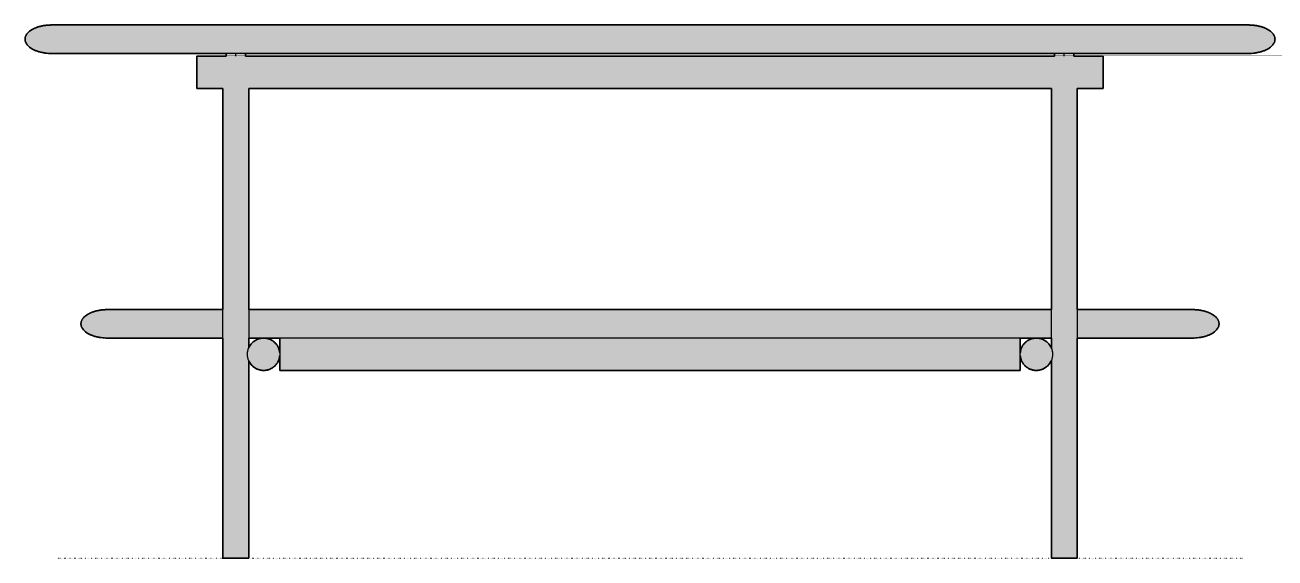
# Model space of a CAD drawing. Header units: millimetres. Extents: x -25 to 2130, y -1332 to 412.
# Drawn here: x 1164 to 2130, y 0 to 412 of the extents above; entities that cross this region are included whole.
import ezdxf

# ---------------------------------------------------------------- set-up
doc = ezdxf.new("R2010")
doc.units = ezdxf.units.MM
doc.linetypes.add('Dots', pattern=[1, 0, -1])
doc.layers.add('Blocks', color=7, linetype='Continuous')
doc.layers.add('Blocks$Fill', color=7, linetype='Continuous', true_color=0xffffff)
for name, color, linetype, lineweight, true_color in [('Blocks$Inner', 7, 'Continuous', 25, 0x007f00), ('Blocks$Outline', 7, 'Continuous', 35, 0xff3f3f), ('Groud', 7, 'Dots', 25, 0x243775)]:
    doc.layers.add(name, color=color, linetype=linetype, lineweight=lineweight, true_color=true_color)

# ---------------------------------------------------------------- blocks, each defined once
blk = doc.blocks.new('Mio Coffee Table Front')
at = {"layer": 'Blocks$Fill'}
h = blk.add_hatch(color=256, dxfattribs=at)
h.paths.add_polyline_path([(785.42, 390), (920.2, 390), (920.2, 390), (921.11, 390.01), (922.04, 390.04), (922.98, 390.1), (923.93, 390.18), (924.89, 390.29), (925.84, 390.42), (926.8, 390.58), (927.75, 390.77), (928.69, 390.99), (929.62, 391.23), (930.53, 391.5), (931.42, 391.79), (931.86, 391.95), (932.29, 392.11), (932.71, 392.28), (933.13, 392.46), (933.54, 392.64), (933.94, 392.83), (934.32, 393.02), (934.71, 393.22), (935.08, 393.43), (935.44, 393.63), (935.79, 393.85), (936.13, 394.07), (936.45, 394.29), (936.77, 394.52), (937.08, 394.75), (937.37, 394.98), (937.65, 395.22), (937.92, 395.46), (938.18, 395.7), (938.42, 395.95), (938.65, 396.2), (938.87, 396.45), (939.08, 396.7), (939.27, 396.95), (939.37, 397.08), (939.46, 397.21), (939.54, 397.33), (939.62, 397.46), (939.7, 397.59), (939.78, 397.72), (939.85, 397.84), (939.92, 397.97), (939.99, 398.1), (940.05, 398.23), (940.11, 398.36), (940.17, 398.49), (940.23, 398.61), (940.28, 398.74), (940.33, 398.87), (940.37, 399), (940.42, 399.13), (940.45, 399.25), (940.49, 399.38), (940.53, 399.51), (940.56, 399.63), (940.58, 399.76), (940.61, 399.89), (940.63, 400.01), (940.65, 400.14), (940.67, 400.26), (940.68, 400.39), (940.69, 400.51), (940.7, 400.63), (940.71, 400.76), (940.71, 400.88), (940.72, 401), (940.71, 401.12), (940.71, 401.24), (940.7, 401.37), (940.69, 401.49), (940.68, 401.61), (940.67, 401.74), (940.65, 401.86), (940.63, 401.99), (940.61, 402.11), (940.58, 402.24), (940.56, 402.37), (940.53, 402.49), (940.49, 402.62), (940.45, 402.75), (940.42, 402.87), (940.37, 403), (940.33, 403.13), (940.28, 403.26), (940.23, 403.39), (940.17, 403.51), (940.11, 403.64), (940.05, 403.77), (939.99, 403.9), (939.92, 404.03), (939.85, 404.16), (939.78, 404.28), (939.7, 404.41), (939.62, 404.54), (939.54, 404.67), (939.46, 404.8), (939.37, 404.92), (939.27, 405.05), (939.08, 405.3), (938.87, 405.55), (938.65, 405.8), (938.42, 406.05), (938.18, 406.3), (937.92, 406.54), (937.65, 406.78), (937.37, 407.02), (937.08, 407.25), (936.77, 407.48), (936.45, 407.71), (936.13, 407.93), (935.79, 408.15), (935.44, 408.37), (935.08, 408.58), (934.7, 408.78), (934.32, 408.98), (933.93, 409.17), (933.54, 409.36), (933.13, 409.54), (932.71, 409.72), (932.29, 409.89), (931.86, 410.05), (931.42, 410.21), (930.53, 410.5), (929.62, 410.77), (928.69, 411.01), (927.75, 411.23), (926.8, 411.42), (925.84, 411.58), (924.88, 411.71), (923.93, 411.82), (922.98, 411.9), (922.04, 411.96), (921.11, 411.99), (920.2, 412), (920.2, 412), (458.32, 412), (457.96, 412), (351.39, 412), (349.49, 412), (-4.28, 412), (-4.28, 412), (-5.2, 411.99), (-6.13, 411.96), (-7.07, 411.9), (-8.02, 411.82), (-8.97, 411.71), (-9.93, 411.58), (-10.88, 411.42), (-11.84, 411.23), (-12.78, 411.01), (-13.71, 410.77), (-14.62, 410.5), (-15.51, 410.21), (-15.95, 410.05), (-16.38, 409.89), (-16.8, 409.72), (-17.22, 409.54), (-17.62, 409.36), (-18.02, 409.17), (-18.41, 408.98), (-18.79, 408.78), (-19.16, 408.58), (-19.52, 408.37), (-19.87, 408.15), (-20.21, 407.93), (-20.54, 407.71), (-20.86, 407.48), (-21.16, 407.25), (-21.46, 407.02), (-21.74, 406.78), (-22.01, 406.54), (-22.27, 406.3), (-22.51, 406.05), (-22.74, 405.8), (-22.96, 405.55), (-23.17, 405.3), (-23.36, 405.05), (-23.45, 404.92), (-23.54, 404.8), (-23.63, 404.67), (-23.71, 404.54), (-23.79, 404.41), (-23.87, 404.28), (-23.94, 404.16), (-24.01, 404.03), (-24.08, 403.9), (-24.14, 403.77), (-24.2, 403.64), (-24.26, 403.51), (-24.31, 403.39), (-24.37, 403.26), (-24.41, 403.13), (-24.46, 403), (-24.5, 402.87), (-24.54, 402.75), (-24.58, 402.62), (-24.61, 402.49), (-24.64, 402.37), (-24.67, 402.24), (-24.7, 402.11), (-24.72, 401.99), (-24.74, 401.86), (-24.76, 401.74), (-24.77, 401.61), (-24.78, 401.49), (-24.79, 401.37), (-24.8, 401.24), (-24.8, 401.12), (-24.8, 401), (-24.8, 400.88), (-24.8, 400.76), (-24.79, 400.63), (-24.78, 400.51), (-24.77, 400.39), (-24.76, 400.26), (-24.74, 400.14), (-24.72, 400.01), (-24.7, 399.89), (-24.67, 399.76), (-24.64, 399.63), (-24.61, 399.51), (-24.58, 399.38), (-24.54, 399.25), (-24.5, 399.13), (-24.46, 399), (-24.41, 398.87), (-24.37, 398.74), (-24.31, 398.61), (-24.26, 398.49), (-24.2, 398.36), (-24.14, 398.23), (-24.08, 398.1), (-24.01, 397.97), (-23.94, 397.84), (-23.87, 397.72), (-23.79, 397.59), (-23.71, 397.46), (-23.63, 397.33), (-23.54, 397.21), (-23.45, 397.08), (-23.36, 396.95), (-23.17, 396.7), (-22.96, 396.45), (-22.74, 396.2), (-22.51, 395.95), (-22.27, 395.7), (-22.01, 395.46), (-21.74, 395.22), (-21.46, 394.98), (-21.16, 394.75), (-20.86, 394.52), (-20.54, 394.29), (-20.21, 394.07), (-19.87, 393.85), (-19.52, 393.63), (-19.16, 393.43), (-18.79, 393.22), (-18.41, 393.02), (-18.02, 392.83), (-17.62, 392.64), (-17.22, 392.46), (-16.8, 392.28), (-16.38, 392.11), (-15.95, 391.95), (-15.51, 391.79), (-14.62, 391.5), (-13.71, 391.23), (-12.78, 390.99), (-11.84, 390.77), (-10.89, 390.58), (-9.93, 390.42), (-8.97, 390.29), (-8.02, 390.18), (-7.07, 390.1), (-6.13, 390.04), (-5.2, 390.01), (-4.28, 390), (-4.28, 390), (130.49, 390), (130.49, 388), (107.96, 388), (107.96, 375.5), (107.96, 366.66), (107.96, 363.88), (107.96, 363.21), (107.96, 363.05), (107.96, 363.01), (107.96, 363), (107.96, 363), (107.96, 363), (107.96, 363), (127.96, 363), (127.96, 192), (38.93, 192), (38.93, 192), (38.01, 191.99), (37.08, 191.96), (36.14, 191.9), (35.19, 191.82), (34.24, 191.71), (33.28, 191.58), (32.33, 191.42), (31.37, 191.23), (30.43, 191.01), (29.5, 190.77), (28.59, 190.5), (27.7, 190.21), (27.26, 190.05), (26.83, 189.89), (26.41, 189.72), (25.99, 189.54), (25.59, 189.36), (25.19, 189.17), (24.8, 188.98), (24.42, 188.78), (24.05, 188.57), (23.69, 188.37), (23.34, 188.15), (23, 187.93), (22.67, 187.71), (22.35, 187.48), (22.05, 187.25), (21.75, 187.02), (21.47, 186.78), (21.2, 186.54), (20.95, 186.3), (20.7, 186.05), (20.47, 185.8), (20.25, 185.55), (20.04, 185.3), (19.85, 185.05), (19.76, 184.92), (19.67, 184.8), (19.58, 184.67), (19.5, 184.54), (19.42, 184.41), (19.34, 184.28), (19.27, 184.16), (19.2, 184.03), (19.13, 183.9), (19.07, 183.77), (19.01, 183.64), (18.95, 183.51), (18.9, 183.39), (18.84, 183.26), (18.8, 183.13), (18.75, 183), (18.71, 182.87), (18.67, 182.75), (18.63, 182.62), (18.6, 182.49), (18.57, 182.37), (18.54, 182.24), (18.51, 182.11), (18.49, 181.99), (18.47, 181.86), (18.45, 181.74), (18.44, 181.61), (18.43, 181.49), (18.42, 181.37), (18.41, 181.24), (18.41, 181.12), (18.41, 181), (18.41, 180.88), (18.41, 180.76), (18.42, 180.63), (18.43, 180.51), (18.44, 180.39), (18.45, 180.26), (18.47, 180.14), (18.49, 180.01), (18.51, 179.89), (18.54, 179.76), (18.57, 179.63), (18.6, 179.51), (18.63, 179.38), (18.67, 179.25), (18.71, 179.13), (18.75, 179), (18.8, 178.87), (18.84, 178.74), (18.9, 178.61), (18.95, 178.49), (19.01, 178.36), (19.07, 178.23), (19.13, 178.1), (19.2, 177.97), (19.27, 177.84), (19.34, 177.72), (19.42, 177.59), (19.5, 177.46), (19.58, 177.33), (19.67, 177.21), (19.76, 177.08), (19.85, 176.95), (20.04, 176.7), (20.25, 176.45), (20.47, 176.2), (20.7, 175.95), (20.94, 175.7), (21.2, 175.46), (21.47, 175.22), (21.75, 174.98), (22.05, 174.75), (22.35, 174.52), (22.67, 174.29), (23, 174.07), (23.34, 173.85), (23.69, 173.63), (24.05, 173.43), (24.42, 173.22), (24.8, 173.02), (25.19, 172.83), (25.59, 172.64), (25.99, 172.46), (26.41, 172.28), (26.83, 172.11), (27.26, 171.95), (27.7, 171.79), (28.59, 171.5), (29.5, 171.23), (30.43, 170.99), (31.37, 170.77), (32.33, 170.58), (33.28, 170.42), (34.24, 170.29), (35.19, 170.18), (36.14, 170.1), (37.08, 170.04), (38.01, 170.01), (38.93, 170), (38.93, 170), (127.96, 170), (127.96, 0), (127.96, 0), (127.96, 0), (127.96, 0), (127.97, 0), (128, 0), (128.12, 0), (128.66, 0), (130.89, 0), (137.96, 0), (145.03, 0), (147.25, 0), (147.79, 0), (147.92, 0), (147.95, 0), (147.95, 0), (147.96, 0), (147.96, 0), (147.96, 0), (147.96, 152.73), (148.05, 152.51), (148.14, 152.3), (148.24, 152.09), (148.34, 151.88), (148.45, 151.67), (148.56, 151.47), (148.68, 151.26), (148.8, 151.06), (148.92, 150.86), (149.05, 150.66), (149.18, 150.46), (149.32, 150.27), (149.45, 150.07), (149.6, 149.88), (149.75, 149.69), (149.9, 149.51), (150.05, 149.33), (150.21, 149.15), (150.37, 148.97), (150.54, 148.8), (150.71, 148.63), (150.88, 148.46), (151.05, 148.29), (151.23, 148.13), (151.41, 147.98), (151.59, 147.82), (151.78, 147.68), (151.97, 147.53), (152.16, 147.39), (152.36, 147.25), (152.55, 147.12), (152.75, 146.99), (152.95, 146.86), (153.15, 146.74), (153.36, 146.62), (153.56, 146.51), (153.77, 146.4), (153.98, 146.29), (154.19, 146.19), (154.4, 146.09), (154.61, 146), (154.82, 145.91), (155.04, 145.83), (155.25, 145.75), (155.47, 145.67), (155.68, 145.6), (155.9, 145.53), (156.11, 145.47), (156.33, 145.41), (156.55, 145.36), (156.76, 145.31), (156.98, 145.26), (157.19, 145.22), (157.41, 145.18), (157.83, 145.11), (158.26, 145.06), (158.68, 145.03), (159.1, 145.01), (159.51, 145), (159.77, 145), (160.03, 145.01), (160.29, 145.02), (160.56, 145.04), (160.83, 145.07), (161.1, 145.1), (161.36, 145.14), (161.64, 145.18), (161.91, 145.23), (162.18, 145.29), (162.45, 145.35), (162.73, 145.42), (163, 145.5), (163.27, 145.58), (163.54, 145.67), (163.82, 145.77), (164.09, 145.87), (164.36, 145.98), (164.62, 146.09), (164.89, 146.22), (165.16, 146.35), (165.42, 146.48), (165.68, 146.63), (165.94, 146.78), (166.19, 146.94), (166.44, 147.1), (166.69, 147.27), (166.93, 147.44), (167.17, 147.63), (167.41, 147.81), (167.64, 148.01), (167.87, 148.21), (168.09, 148.41), (168.31, 148.62), (168.52, 148.84), (168.73, 149.06), (168.93, 149.29), (169.13, 149.52), (169.32, 149.75), (169.5, 149.99), (169.68, 150.23), (169.85, 150.48), (170.02, 150.73), (170.18, 150.98), (170.33, 151.24), (170.47, 151.5), (170.61, 151.76), (170.75, 152.03), (170.87, 152.29), (170.99, 152.56), (171.1, 152.83), (171.21, 153.1), (171.31, 153.37), (171.4, 153.64), (171.48, 153.92), (171.56, 154.19), (171.63, 154.46), (171.7, 154.73), (171.76, 155.01), (171.81, 155.28), (171.86, 155.55), (171.9, 155.82), (171.93, 156.09), (171.96, 156.36), (171.96, 145), (176.96, 145), (176.96, 145), (176.96, 145), (176.96, 145), (176.96, 145), (176.97, 145), (177.01, 145), (177.19, 145), (177.92, 145), (180.62, 145), (457.96, 145), (735.29, 145), (737.99, 145), (738.72, 145), (738.9, 145), (738.94, 145), (738.95, 145), (738.96, 145), (738.96, 145), (738.96, 145), (738.96, 145), (743.96, 145), (743.96, 156.36), (743.96, 156.36), (743.98, 156.09), (744.02, 155.82), (744.06, 155.55), (744.1, 155.28), (744.16, 155.01), (744.21, 154.73), (744.28, 154.46), (744.35, 154.19), (744.43, 153.92), (744.51, 153.64), (744.61, 153.37), (744.7, 153.1), (744.81, 152.83), (744.92, 152.56), (745.04, 152.29), (745.17, 152.03), (745.3, 151.76), (745.44, 151.5), (745.58, 151.24), (745.74, 150.98), (745.9, 150.73), (746.06, 150.48), (746.23, 150.23), (746.41, 149.99), (746.59, 149.75), (746.79, 149.52), (746.98, 149.29), (747.18, 149.06), (747.39, 148.84), (747.6, 148.62), (747.82, 148.41), (748.04, 148.21), (748.27, 148.01), (748.5, 147.81), (748.74, 147.63), (748.98, 147.44), (749.22, 147.27), (749.47, 147.1), (749.72, 146.94), (749.98, 146.78), (750.23, 146.63), (750.49, 146.48), (750.76, 146.35), (751.02, 146.22), (751.29, 146.09), (751.56, 145.98), (751.83, 145.87), (752.1, 145.77), (752.37, 145.67), (752.64, 145.58), (752.91, 145.5), (753.19, 145.42), (753.46, 145.35), (753.73, 145.29), (754.01, 145.23), (754.28, 145.18), (754.55, 145.14), (754.82, 145.1), (755.09, 145.07), (755.35, 145.04), (755.62, 145.02), (755.88, 145.01), (756.14, 145), (756.4, 145), (756.82, 145.01), (757.23, 145.03), (757.65, 145.06), (758.08, 145.11), (758.51, 145.18), (758.72, 145.22), (758.94, 145.26), (759.15, 145.31), (759.37, 145.36), (759.58, 145.41), (759.8, 145.47), (760.02, 145.53), (760.23, 145.6), (760.45, 145.67), (760.66, 145.75), (760.88, 145.83), (761.09, 145.91), (761.3, 146), (761.51, 146.09), (761.73, 146.19), (761.94, 146.29), (762.14, 146.4), (762.35, 146.51), (762.56, 146.62), (762.76, 146.74), (762.96, 146.86), (763.16, 146.99), (763.36, 147.12), (763.56, 147.25), (763.75, 147.39), (763.94, 147.53), (764.13, 147.68), (764.32, 147.82), (764.5, 147.98), (764.68, 148.13), (764.86, 148.3), (765.04, 148.46), (765.21, 148.63), (765.38, 148.8), (765.54, 148.97), (765.7, 149.15), (765.86, 149.33), (766.02, 149.51), (766.17, 149.69), (766.31, 149.88), (766.46, 150.07), (766.6, 150.27), (766.73, 150.46), (766.87, 150.66), (766.99, 150.86), (767.12, 151.06), (767.24, 151.26), (767.35, 151.47), (767.46, 151.67), (767.57, 151.88), (767.67, 152.09), (767.77, 152.3), (767.87, 152.51), (767.96, 152.73), (767.96, 0), (767.96, 0), (767.96, 0), (767.96, 0), (767.97, 0), (768, 0), (768.12, 0), (768.66, 0), (770.89, 0), (777.96, 0), (785.03, 0), (787.25, 0), (787.79, 0), (787.92, 0), (787.95, 0), (787.95, 0), (787.96, 0), (787.96, 0), (787.96, 0), (787.96, 170), (876.99, 170), (876.99, 170), (877.9, 170.01), (878.83, 170.04), (879.77, 170.1), (880.72, 170.18), (881.67, 170.29), (882.63, 170.42), (883.59, 170.58), (884.54, 170.77), (885.48, 170.99), (886.41, 171.23), (887.32, 171.5), (888.21, 171.79), (888.65, 171.95), (889.08, 172.11), (889.5, 172.28), (889.92, 172.46), (890.33, 172.64), (890.72, 172.83), (891.11, 173.02), (891.49, 173.22), (891.87, 173.43), (892.23, 173.63), (892.58, 173.85), (892.92, 174.07), (893.24, 174.29), (893.56, 174.52), (893.87, 174.75), (894.16, 174.98), (894.44, 175.22), (894.71, 175.46), (894.97, 175.7), (895.21, 175.95), (895.44, 176.2), (895.66, 176.45), (895.87, 176.7), (896.06, 176.95), (896.16, 177.08), (896.25, 177.21), (896.33, 177.33), (896.41, 177.46), (896.49, 177.59), (896.57, 177.72), (896.64, 177.84), (896.71, 177.97), (896.78, 178.1), (896.84, 178.23), (896.9, 178.36), (896.96, 178.49), (897.02, 178.61), (897.07, 178.74), (897.12, 178.87), (897.16, 179), (897.2, 179.13), (897.24, 179.25), (897.28, 179.38), (897.31, 179.51), (897.35, 179.63), (897.37, 179.76), (897.4, 179.89), (897.42, 180.01), (897.44, 180.14), (897.46, 180.26), (897.47, 180.39), (897.48, 180.51), (897.49, 180.63), (897.5, 180.76), (897.5, 180.88), (897.5, 181), (897.5, 181.12), (897.5, 181.24), (897.49, 181.37), (897.48, 181.49), (897.47, 181.61), (897.46, 181.74), (897.44, 181.86), (897.42, 181.99), (897.4, 182.11), (897.37, 182.24), (897.35, 182.37), (897.31, 182.49), (897.28, 182.62), (897.24, 182.75), (897.2, 182.87), (897.16, 183), (897.12, 183.13), (897.07, 183.26), (897.02, 183.39), (896.96, 183.51), (896.9, 183.64), (896.84, 183.77), (896.78, 183.9), (896.71, 184.03), (896.64, 184.16), (896.57, 184.28), (896.49, 184.41), (896.41, 184.54), (896.33, 184.67), (896.24, 184.8), (896.16, 184.92), (896.06, 185.05), (895.87, 185.3), (895.66, 185.55), (895.44, 185.8), (895.21, 186.05), (894.97, 186.3), (894.71, 186.54), (894.44, 186.78), (894.16, 187.02), (893.87, 187.25), (893.56, 187.48), (893.24, 187.71), (892.91, 187.93), (892.58, 188.15), (892.23, 188.37), (891.86, 188.57), (891.49, 188.78), (891.11, 188.98), (890.72, 189.17), (890.32, 189.36), (889.92, 189.54), (889.5, 189.72), (889.08, 189.89), (888.65, 190.05), (888.21, 190.21), (887.32, 190.5), (886.41, 190.77), (885.48, 191.01), (884.54, 191.23), (883.59, 191.42), (882.63, 191.58), (881.67, 191.71), (880.72, 191.82), (879.77, 191.9), (878.83, 191.96), (877.9, 191.99), (876.99, 192), (876.99, 192), (787.96, 192), (787.96, 363), (807.96, 363), (807.96, 363), (807.96, 363), (807.96, 363), (807.96, 363.01), (807.96, 363.05), (807.96, 363.21), (807.96, 363.88), (807.96, 366.66), (807.96, 375.5), (807.96, 388), (785.42, 388)], flags=0)
h.paths.add_polyline_path([(767.96, 162.27), (767.87, 162.48), (767.77, 162.69), (767.68, 162.9), (767.57, 163.11), (767.47, 163.32), (767.36, 163.52), (767.24, 163.72), (767.13, 163.93), (767, 164.13), (766.88, 164.32), (766.75, 164.52), (766.61, 164.71), (766.47, 164.9), (766.33, 165.09), (766.19, 165.28), (766.04, 165.46), (765.89, 165.65), (765.73, 165.82), (765.57, 166), (765.41, 166.17), (765.24, 166.34), (765.07, 166.51), (764.9, 166.67), (764.72, 166.83), (764.54, 166.99), (764.36, 167.14), (764.18, 167.29), (763.99, 167.43), (763.8, 167.58), (763.61, 167.71), (763.42, 167.85), (763.22, 167.98), (763.02, 168.1), (762.82, 168.23), (762.62, 168.34), (762.42, 168.46), (762.21, 168.57), (762.01, 168.67), (761.8, 168.77), (761.59, 168.87), (761.38, 168.97), (761.17, 169.06), (760.96, 169.14), (760.75, 169.22), (760.54, 169.3), (760.32, 169.37), (760.11, 169.44), (759.89, 169.5), (759.68, 169.56), (759.47, 169.62), (759.25, 169.67), (759.04, 169.72), (758.61, 169.8), (758.19, 169.87), (757.77, 169.93), (757.35, 169.96), (756.93, 169.99), (756.52, 170), (766.25, 170), (767.96, 170)], flags=0)
h.paths.add_polyline_path([(145.42, 390), (349.53, 390), (351.4, 390), (457.96, 390), (770.49, 390), (770.49, 388), (145.42, 388)], flags=0)
h.paths.add_polyline_path([(147.96, 162.27), (147.96, 170), (149.67, 170), (159.39, 170), (158.98, 169.99), (158.56, 169.96), (158.15, 169.93), (157.72, 169.87), (157.3, 169.8), (156.87, 169.72), (156.66, 169.67), (156.45, 169.62), (156.23, 169.56), (156.02, 169.5), (155.8, 169.44), (155.59, 169.37), (155.38, 169.3), (155.16, 169.22), (154.95, 169.14), (154.74, 169.06), (154.53, 168.97), (154.32, 168.87), (154.11, 168.78), (153.9, 168.67), (153.7, 168.57), (153.49, 168.46), (153.29, 168.34), (153.09, 168.23), (152.89, 168.1), (152.69, 167.98), (152.5, 167.85), (152.3, 167.71), (152.11, 167.58), (151.92, 167.43), (151.73, 167.29), (151.55, 167.14), (151.37, 166.99), (151.19, 166.83), (151.01, 166.67), (150.84, 166.51), (150.67, 166.34), (150.51, 166.17), (150.34, 166), (150.18, 165.82), (150.03, 165.65), (149.87, 165.46), (149.73, 165.28), (149.58, 165.09), (149.44, 164.9), (149.3, 164.71), (149.17, 164.52), (149.04, 164.32), (148.91, 164.13), (148.79, 163.93), (148.67, 163.72), (148.55, 163.52), (148.44, 163.32), (148.34, 163.11), (148.24, 162.9), (148.14, 162.69), (148.05, 162.48)], flags=0)
h.paths.add_polyline_path([(147.96, 192), (147.96, 363), (767.96, 363), (767.96, 192), (556.31, 192), (457.96, 192), (457.63, 192)], flags=0)
h.paths.add_polyline_path([(171.96, 158.64), (171.91, 159.07), (171.88, 159.29), (171.85, 159.5), (171.8, 159.76), (171.75, 160.01), (171.7, 160.27), (171.64, 160.53), (171.57, 160.79), (171.5, 161.04), (171.42, 161.3), (171.33, 161.56), (171.24, 161.81), (171.14, 162.07), (171.04, 162.32), (170.93, 162.57), (170.82, 162.82), (170.7, 163.07), (170.57, 163.32), (170.44, 163.57), (170.3, 163.81), (170.15, 164.05), (170, 164.29), (169.85, 164.52), (169.69, 164.76), (169.52, 164.99), (169.35, 165.21), (169.17, 165.43), (168.99, 165.65), (168.8, 165.86), (168.6, 166.07), (168.41, 166.28), (168.2, 166.48), (168, 166.68), (167.79, 166.87), (167.57, 167.05), (167.35, 167.23), (167.13, 167.41), (166.9, 167.58), (166.67, 167.75), (166.44, 167.9), (166.2, 168.06), (165.96, 168.21), (165.72, 168.35), (165.47, 168.48), (165.23, 168.62), (164.98, 168.74), (164.73, 168.86), (164.48, 168.97), (164.22, 169.08), (163.97, 169.18), (163.71, 169.27), (163.46, 169.36), (163.2, 169.44), (162.95, 169.52), (162.69, 169.59), (162.43, 169.65), (162.17, 169.71), (161.92, 169.77), (161.66, 169.81), (161.41, 169.86), (161.15, 169.89), (160.9, 169.92), (160.65, 169.95), (160.4, 169.97), (160.15, 169.98), (159.9, 169.99), (159.66, 170), (171.96, 170)], flags=0)
h.paths.add_polyline_path([(743.96, 170), (756.26, 170), (756, 169.99), (755.74, 169.98), (755.47, 169.97), (755.21, 169.94), (754.95, 169.91), (754.68, 169.88), (754.41, 169.84), (754.14, 169.79), (753.87, 169.74), (753.6, 169.68), (753.33, 169.62), (753.06, 169.54), (752.79, 169.47), (752.52, 169.38), (752.25, 169.29), (751.98, 169.19), (751.71, 169.09), (751.45, 168.98), (751.18, 168.86), (750.92, 168.73), (750.66, 168.6), (750.4, 168.46), (750.14, 168.32), (749.89, 168.17), (749.63, 168.01), (749.39, 167.84), (749.14, 167.67), (748.9, 167.5), (748.66, 167.32), (748.43, 167.13), (748.2, 166.93), (747.98, 166.73), (747.76, 166.53), (747.54, 166.32), (747.34, 166.1), (747.13, 165.88), (746.93, 165.66), (746.74, 165.43), (746.55, 165.19), (746.37, 164.96), (746.2, 164.72), (746.03, 164.47), (745.86, 164.22), (745.71, 163.97), (745.56, 163.72), (745.42, 163.46), (745.28, 163.2), (745.15, 162.94), (745.02, 162.67), (744.91, 162.41), (744.8, 162.14), (744.69, 161.87), (744.6, 161.6), (744.51, 161.33), (744.42, 161.06), (744.35, 160.79), (744.27, 160.52), (744.21, 160.25), (744.15, 159.98), (744.1, 159.71), (744.06, 159.44), (744.02, 159.17), (743.98, 158.91), (743.96, 158.64)], flags=0)
at = {"layer": 'Blocks$Inner'}
for points in [[(107.96, 388), (130.49, 388), (130.49, 390)], [(145.42, 390), (145.42, 388), (770.49, 388), (770.49, 390)], [(785.42, 390), (785.42, 388), (807.96, 388)], [(127.96, 0), (127.96, 363), (107.96, 363)], [(767.96, 162.27), (767.96, 363), (147.96, 363), (147.96, 162.27)], [(807.96, 363), (787.96, 363), (787.96, 0)], [(171.96, 156.36), (171.96, 145), (176.96, 145)], [(738.96, 145), (743.96, 145), (743.96, 156.36)], [(180.62, 145), (457.96, 145), (735.29, 145)], [(767.96, 0), (767.96, 152.73)]]:
    blk.add_lwpolyline(points, dxfattribs=at)
for points, weights, knots in [([(-4.28, 390), (-24.8, 390), (-24.8, 401), (-24.8, 405.56), (-18.79, 408.78), (-12.78, 412), (-4.28, 412)], [1.00001828965, 0.707097636646, 1, 0.853534946446, 0.853553392916, 0.853571835893, 1.00001828965], [118.928887, 118.928887, 118.928887, 150.449508, 150.449508, 161.826672, 161.826672, 177.14333, 177.14333, 177.14333]), ([(920.2, 412), (928.69, 412), (934.7, 408.78), (940.72, 405.56), (940.72, 401), (940.72, 390), (920.2, 390)], [1.00001828965, 0.853571835893, 0.853553392916, 0.853534946446, 1, 0.707097636646, 1.00001828965], [59.714443, 59.714443, 59.714443, 75.031101, 75.031101, 86.408265, 86.408265, 117.928887, 117.928887, 117.928887]), ([(38.93, 170), (18.41, 170), (18.41, 181), (18.41, 185.56), (24.42, 188.78), (30.43, 192), (38.93, 192)], [1.00001657986, 0.707098491492, 1, 0.853536670676, 0.853553392502, 0.853570111457, 1.00001657986], [0.5, 0.5, 0.5, 32.020376, 32.020376, 43.397346, 43.397346, 58.714089, 58.714089, 58.714089]), ([(876.99, 192), (885.48, 192), (891.49, 188.78), (897.5, 185.56), (897.5, 181), (897.5, 170), (876.99, 170)], [1.00001657986, 0.853570111457, 0.853553392502, 0.853536670676, 1, 0.707098491492, 1.00001657986], [-0.5, -0.5, -0.5, 14.816743, 14.816743, 26.193713, 26.193713, 57.714089, 57.714089, 57.714089]), ([(147.01, 157.5), (147.01, 170), (159.51, 170), (172.01, 170), (172.01, 157.5)], [1, 0.707106781187, 1, 0.707106781187, 1], [0, 0, 0, 19.634954, 19.634954, 39.269908, 39.269908, 39.269908]), ([(743.9, 157.5), (743.9, 170), (756.4, 170), (768.9, 170), (768.9, 157.5)], [1, 0.707106781187, 1, 0.707106781187, 1], [39.269908, 39.269908, 39.269908, 58.904862, 58.904862, 78.539816, 78.539816, 78.539816]), ([(172.01, 157.5), (172.01, 145), (159.51, 145), (147.01, 145), (147.01, 157.5)], [1, 0.707106781187, 1, 0.707106781187, 1], [39.269908, 39.269908, 39.269908, 58.904862, 58.904862, 78.539816, 78.539816, 78.539816]), ([(768.9, 157.5), (768.9, 145), (756.4, 145), (743.9, 145), (743.9, 157.5)], [1, 0.707106781187, 1, 0.707106781187, 1], [78.539816, 78.539816, 78.539816, 98.17477, 98.17477, 117.809725, 117.809725, 117.809725])]:
    blk.add_rational_spline(points, weights, degree=2, knots=knots, dxfattribs=at)
for points, knots in [([(-4.28, 412), (-4.28, 412), (-2.71, 412), (7.81, 412), (32.72, 412), (69.22, 412), (116.32, 412), (172.75, 412), (236.95, 412), (297.06, 412), (335.44, 412), (349.49, 412)], [177.1433299, 177.1433299, 177.1433299, 177.1433299, 177.1696457, 177.2222772, 177.2749088, 177.3275404, 177.380172, 177.4328036, 177.4854351, 177.5380667, 177.567936, 177.567936, 177.567936, 177.567936]), ([(351.39, 412), (361.48, 412), (396.63, 412), (432.48, 412), (457.96, 412)], [59.14038946, 59.14038946, 59.14038946, 59.14038946, 59.16181171, 59.21444329, 59.21444329, 59.21444329, 59.21444329]), ([(458.32, 412), (483.68, 412), (534.5, 412), (608.73, 412), (678.96, 412), (743.17, 412), (799.59, 412), (846.7, 412), (883.2, 412), (908.1, 412), (918.62, 412), (920.2, 412), (920.2, 412)], [59.2146934, 59.2146934, 59.2146934, 59.2146934, 59.2670749, 59.3197064, 59.372338, 59.4249696, 59.4776012, 59.5302328, 59.5828643, 59.6354959, 59.6881275, 59.7144433, 59.7144433, 59.7144433, 59.7144433]), ([(349.53, 390), (335.46, 390), (297.07, 390), (236.95, 390), (172.75, 390), (116.32, 390), (69.22, 390), (32.72, 390), (7.81, 390), (-2.71, 390), (-4.28, 390), (-4.28, 390)], [118.5042566, 118.5042566, 118.5042566, 118.5042566, 118.5341497, 118.5867813, 118.6394129, 118.6920445, 118.7446761, 118.7973076, 118.8499392, 118.9025708, 118.9288866, 118.9288866, 118.9288866, 118.9288866]), ([(457.96, 390), (432.48, 390), (396.64, 390), (361.49, 390), (351.4, 390)], [118.42888658, 118.42888658, 118.42888658, 118.42888658, 118.48151816, 118.50292698, 118.50292698, 118.50292698, 118.50292698]), ([(920.2, 390), (920.2, 390), (918.62, 390), (908.1, 390), (883.2, 390), (846.7, 390), (799.59, 390), (743.17, 390), (678.96, 390), (608.73, 390), (534.38, 390), (483.44, 390), (457.96, 390)], [117.9288866, 117.9288866, 117.9288866, 117.9288866, 117.9552024, 118.0078339, 118.0604655, 118.1130971, 118.1657287, 118.2183603, 118.2709918, 118.3236234, 118.376255, 118.4288866, 118.4288866, 118.4288866, 118.4288866]), ([(38.93, 192), (38.93, 192), (40.36, 192), (49.89, 192), (72.47, 192), (100.22, 192), (120.62, 192), (127.96, 192)], [58.714089, 58.714089, 58.714089, 58.714089, 58.7404048, 58.7930363, 58.8456679, 58.8982995, 58.9254465, 58.9254465, 58.9254465, 58.9254465]), ([(147.96, 192), (148.52, 192), (164.68, 192), (199.41, 192), (257.61, 192), (321.28, 192), (388.57, 192), (434.64, 192), (457.63, 192)], [-0.2650808, -0.2650808, -0.2650808, -0.2650808, -0.2631579, -0.2105263, -0.1578947, -0.1052632, -0.0526316, -0.0002501, -0.0002501, -0.0002501, -0.0002501]), ([(457.96, 192), (481.05, 192), (514.14, 192), (546.59, 192), (556.31, 192)], [0, 0, 0, 0, 0.05263158, 0.07541384, 0.07541384, 0.07541384, 0.07541384]), ([(556.31, 192), (569.04, 192), (603.82, 192), (658.3, 192), (716.51, 192), (751.23, 192), (767.39, 192), (767.96, 192)], [0.0754138, 0.0754138, 0.0754138, 0.0754138, 0.1052632, 0.1578947, 0.2105263, 0.2631579, 0.2650814, 0.2650814, 0.2650814, 0.2650814]), ([(787.96, 192), (795.3, 192), (815.7, 192), (843.45, 192), (866.02, 192), (875.56, 192), (876.99, 192), (876.99, 192)], [-0.7113569, -0.7113569, -0.7113569, -0.7113569, -0.6842105, -0.6315789, -0.5789474, -0.5263158, -0.5, -0.5, -0.5, -0.5]), ([(127.96, 170), (120.62, 170), (100.22, 170), (72.47, 170), (49.89, 170), (40.36, 170), (38.93, 170), (38.93, 170)], [0.2886425, 0.2886425, 0.2886425, 0.2886425, 0.3157895, 0.3684211, 0.4210526, 0.4736842, 0.5, 0.5, 0.5, 0.5]), ([(159.49, 170), (156.16, 170), (152.3, 170), (148.52, 170), (147.96, 170)], [0.2523359, 0.2523359, 0.2523359, 0.2523359, 0.26315789, 0.26508094, 0.26508094, 0.26508094, 0.26508094]), ([(457.96, 170), (434.86, 170), (388.67, 170), (321.28, 170), (257.61, 170), (203.41, 170), (172.39, 170), (159.53, 170)], [1, 1, 1, 1, 1.0526316, 1.1052632, 1.1578947, 1.2105263, 1.2522971, 1.2522971, 1.2522971, 1.2522971]), ([(554.55, 170), (545.41, 170), (513.54, 170), (481.05, 170), (457.96, 170)], [0.9259576, 0.9259576, 0.9259576, 0.9259576, 0.94736842, 1, 1, 1, 1]), ([(756.39, 170), (743.52, 170), (712.5, 170), (658.3, 170), (603.83, 170), (569.04, 170), (556.31, 170)], [0.7477028, 0.7477028, 0.7477028, 0.7477028, 0.7894737, 0.8421053, 0.8947368, 0.9245802, 0.9245802, 0.9245802, 0.9245802]), ([(767.96, 170), (767.39, 170), (763.61, 170), (759.76, 170), (756.42, 170)], [0.73491857, 0.73491857, 0.73491857, 0.73491857, 0.73684211, 0.74766368, 0.74766368, 0.74766368, 0.74766368]), ([(876.99, 170), (876.99, 170), (875.56, 170), (866.02, 170), (843.45, 170), (815.7, 170), (795.3, 170), (787.96, 170)], [57.714089, 57.714089, 57.714089, 57.714089, 57.7404048, 57.7930363, 57.8456679, 57.8982995, 57.925446, 57.925446, 57.925446, 57.925446])]:
    blk.add_open_spline(points, degree=3, knots=knots, dxfattribs=at)
for points, degree in [([(349.49, 412), (350.12, 412), (350.75, 412), (351.39, 412)], 3), ([(457.96, 412), (458.08, 412), (458.2, 412), (458.32, 412)], 3), ([(137.96, 388), (137.96, 390)], 1), ([(351.4, 390), (350.78, 390), (350.15, 390), (349.53, 390)], 3), ([(777.96, 388), (777.96, 390)], 1), ([(457.63, 192), (457.74, 192), (457.85, 192), (457.96, 192)], 3), ([(171.96, 170), (171.96, 158.64)], 1), ([(556.31, 170), (555.73, 170), (555.14, 170), (554.55, 170)], 3), ([(743.96, 170), (743.96, 158.64)], 1), ([(147.96, 152.73), (147.96, 0)], 1)]:
    blk.add_open_spline(points, degree=degree, dxfattribs=at)
for points, weights in [([(107.96, 375.5), (107.96, 388), (107.96, 388)], [1, 0.707106781187, 1]), ([(807.96, 388), (807.96, 388), (807.96, 375.5)], [1, 0.707106781187, 1]), ([(107.96, 363), (107.96, 363), (107.96, 375.5)], [1, 0.707106781187, 1]), ([(807.96, 375.5), (807.96, 363), (807.96, 363)], [1, 0.707106781187, 1]), ([(176.96, 145), (176.96, 145), (180.62, 145)], [1, 0.898467970656, 1]), ([(735.29, 145), (738.96, 145), (738.96, 145)], [1, 0.898467970656, 1]), ([(137.96, 0), (127.96, 0), (127.96, 0)], [1, 0.707106781187, 1]), ([(147.96, 0), (147.96, 0), (137.96, 0)], [1, 0.707106781187, 1]), ([(777.96, 0), (767.96, 0), (767.96, 0)], [1, 0.707106781187, 1]), ([(787.96, 0), (787.96, 0), (777.96, 0)], [1, 0.707106781187, 1])]:
    blk.add_rational_spline(points, weights, degree=2, dxfattribs=at)
at = {"layer": 'Blocks$Outline'}
for p, q in [((145.42, 390), (349.53, 390)), ((145.42, 388), (145.42, 390)), ((770.49, 388), (145.42, 388)), ((349.53, 390), (351.4, 390)), ((351.4, 390), (457.96, 390)), ((457.96, 390), (770.49, 390)), ((770.49, 390), (770.49, 388))]:
    blk.add_line(p, q, dxfattribs=at)
for points in [[(351.39, 412), (349.49, 412)], [(458.32, 412), (457.96, 412)], [(130.49, 388), (107.96, 388)], [(130.49, 390), (130.49, 388)], [(785.42, 388), (785.42, 390)], [(807.96, 388), (785.42, 388)], [(107.96, 363), (127.96, 363)], [(127.96, 363), (127.96, 192)], [(147.96, 192), (147.96, 363)], [(147.96, 363), (767.96, 363)], [(767.96, 363), (767.96, 192)], [(787.96, 192), (787.96, 363)], [(787.96, 363), (807.96, 363)], [(457.96, 192), (457.63, 192)], [(127.96, 170), (127.96, 0)], [(147.96, 162.27), (147.96, 170)], [(171.96, 170), (171.96, 158.64)], [(743.96, 158.64), (743.96, 170)], [(767.96, 170), (767.96, 162.27)], [(787.96, 0), (787.96, 170)], [(171.96, 156.36), (171.96, 145)], [(743.96, 145), (743.96, 156.36)], [(147.96, 0), (147.96, 152.73)], [(171.96, 145), (176.96, 145)], [(180.62, 145), (457.96, 145)], [(457.96, 145), (735.29, 145)], [(738.96, 145), (743.96, 145)], [(767.96, 152.73), (767.96, 0)]]:
    blk.add_lwpolyline(points, dxfattribs=at)
for points, weights, knots in [([(-4.28, 412), (-12.78, 412), (-18.79, 408.78), (-24.8, 405.56), (-24.8, 401), (-24.8, 390), (-4.28, 390)], [1.00001828965, 0.853571835893, 0.853553392916, 0.853534946446, 1, 0.707097636646, 1.00001828965], [-58.217429, -58.217429, -58.217429, -42.900771, -42.900771, -31.523607, -31.523607, -0.002986, -0.002986, -0.002986]), ([(920.2, 390), (940.72, 390), (940.72, 401), (940.72, 405.56), (934.7, 408.78), (928.69, 412), (920.2, 412)], [1.00001828965, 0.707097636646, 1, 0.853534946446, 0.853553392916, 0.853571835893, 1.00001828965], [-58.217345, -58.217345, -58.217345, -26.696724, -26.696724, -15.31956, -15.31956, -0.002902, -0.002902, -0.002902]), ([(38.93, 192), (30.43, 192), (24.42, 188.78), (18.41, 185.56), (18.41, 181), (18.41, 170), (38.93, 170)], [1.00001657986, 0.853570111457, 0.853553392502, 0.853536670676, 1, 0.707098491492, 1.00001657986], [-58.216795, -58.216795, -58.216795, -42.900053, -42.900053, -31.523082, -31.523082, -0.002707, -0.002707, -0.002707]), ([(876.99, 170), (897.5, 170), (897.5, 181), (897.5, 185.56), (891.49, 188.78), (885.48, 192), (876.99, 192)], [1.00001657986, 0.707098491492, 1, 0.853536670676, 0.853553392502, 0.853570111457, 1.00001657986], [-58.21672, -58.21672, -58.21672, -26.696344, -26.696344, -15.319373, -15.319373, -0.002631, -0.002631, -0.002631]), ([(159.51, 145), (159.51, 145), (159.51, 145), (170.91, 145), (171.96, 156.36)], [0.999999937185, 0.999999968592, 1, 0.725728354585, 0.96512469905], [-19.634956, -19.634956, -19.634956, -19.634954, -19.634954, -1.248352, -1.248352, -1.248352]), ([(743.96, 156.36), (745, 145), (756.4, 145), (764.76, 145), (767.96, 152.73)], [0.965109522303, 0.725737048729, 1, 0.783078849603, 0.887467872792], [-38.020974, -38.020974, -38.020974, -19.634954, -19.634954, -5.09301, -5.09301, -5.09301])]:
    blk.add_rational_spline(points, weights, degree=2, knots=knots, dxfattribs=at)
for points, knots in [([(349.49, 412), (335.44, 412), (297.06, 412), (236.95, 412), (172.75, 412), (116.32, 412), (69.22, 412), (32.72, 412), (7.81, 412), (-2.71, 412), (-4.28, 412), (-4.28, 412)], [0.0753938, 0.0753938, 0.0753938, 0.0753938, 0.1052632, 0.1578947, 0.2105263, 0.2631579, 0.3157895, 0.3684211, 0.4210526, 0.4736842, 0.5, 0.5, 0.5, 0.5]), ([(457.96, 412), (432.48, 412), (396.63, 412), (361.48, 412), (351.39, 412)], [0, 0, 0, 0, 0.05263158, 0.07405383, 0.07405383, 0.07405383, 0.07405383]), ([(920.2, 412), (920.2, 412), (918.62, 412), (908.1, 412), (883.2, 412), (846.7, 412), (799.59, 412), (743.17, 412), (678.96, 412), (608.73, 412), (534.5, 412), (483.68, 412), (458.32, 412)], [0.5, 0.5, 0.5, 0.5, 0.5263158, 0.5789474, 0.6315789, 0.6842105, 0.7368421, 0.7894737, 0.8421053, 0.8947368, 0.9473684, 0.9997499, 0.9997499, 0.9997499, 0.9997499]), ([(-4.28, 390), (-4.28, 390), (-2.71, 390), (7.81, 390), (32.72, 390), (69.22, 390), (104.37, 390), (126.2, 390), (130.49, 390)], [-0.5, -0.5, -0.5, -0.5, -0.4736842, -0.4210526, -0.3684211, -0.3157895, -0.2631579, -0.2505934, -0.2505934, -0.2505934, -0.2505934]), ([(785.42, 390), (789.71, 390), (811.54, 390), (846.7, 390), (883.2, 390), (908.1, 390), (918.62, 390), (920.2, 390), (920.2, 390)], [-0.7494066, -0.7494066, -0.7494066, -0.7494066, -0.7368421, -0.6842105, -0.6315789, -0.5789474, -0.5263158, -0.5, -0.5, -0.5, -0.5]), ([(127.96, 192), (120.62, 192), (100.22, 192), (72.47, 192), (49.89, 192), (40.36, 192), (38.93, 192), (38.93, 192)], [0.2886425, 0.2886425, 0.2886425, 0.2886425, 0.3157895, 0.3684211, 0.4210526, 0.4736842, 0.5, 0.5, 0.5, 0.5]), ([(457.63, 192), (434.64, 192), (388.57, 192), (321.28, 192), (257.61, 192), (199.41, 192), (164.68, 192), (148.52, 192), (147.96, 192)], [0.0002501, 0.0002501, 0.0002501, 0.0002501, 0.0526316, 0.1052632, 0.1578947, 0.2105263, 0.2631579, 0.2650808, 0.2650808, 0.2650808, 0.2650808]), ([(556.31, 192), (546.59, 192), (514.14, 192), (481.05, 192), (457.96, 192)], [0.92458616, 0.92458616, 0.92458616, 0.92458616, 0.94736842, 1, 1, 1, 1]), ([(767.96, 192), (767.39, 192), (751.23, 192), (716.51, 192), (658.3, 192), (603.82, 192), (569.04, 192), (556.31, 192)], [0.7349186, 0.7349186, 0.7349186, 0.7349186, 0.7368421, 0.7894737, 0.8421053, 0.8947368, 0.9245862, 0.9245862, 0.9245862, 0.9245862]), ([(876.99, 192), (876.99, 192), (875.56, 192), (866.02, 192), (843.45, 192), (815.7, 192), (795.3, 192), (787.96, 192)], [0.5, 0.5, 0.5, 0.5, 0.5263158, 0.5789474, 0.6315789, 0.6842105, 0.7113569, 0.7113569, 0.7113569, 0.7113569]), ([(38.93, 170), (38.93, 170), (40.36, 170), (49.89, 170), (72.47, 170), (100.22, 170), (120.62, 170), (127.96, 170)], [-0.5, -0.5, -0.5, -0.5, -0.4736842, -0.4210526, -0.3684211, -0.3157895, -0.2886425, -0.2886425, -0.2886425, -0.2886425]), ([(787.96, 170), (795.3, 170), (815.7, 170), (843.45, 170), (866.02, 170), (875.56, 170), (876.99, 170), (876.99, 170)], [-0.7113571, -0.7113571, -0.7113571, -0.7113571, -0.6842105, -0.6315789, -0.5789474, -0.5263158, -0.5, -0.5, -0.5, -0.5])]:
    blk.add_open_spline(points, degree=3, knots=knots, dxfattribs=at)
for points, weights in [([(107.96, 388), (107.96, 388), (107.96, 375.5)], [1, 0.707106781187, 1]), ([(807.96, 375.5), (807.96, 388), (807.96, 388)], [1, 0.707106781187, 1]), ([(107.96, 375.5), (107.96, 363), (107.96, 363)], [1, 0.707106781187, 1]), ([(807.96, 363), (807.96, 363), (807.96, 375.5)], [1, 0.707106781187, 1]), ([(159.39, 170), (151.12, 169.92), (147.96, 162.27)], [0.99605522784, 0.784034500911, 0.887467872792]), ([(171.85, 159.5), (170.16, 169.88), (159.66, 170)], [0.942472546425, 0.741341258637, 0.995160251796]), ([(756.26, 170), (744.99, 169.87), (743.96, 158.64)], [0.995161820186, 0.727857576113, 0.965124699049]), ([(767.96, 162.27), (764.8, 169.92), (756.52, 170)], [0.887467872792, 0.78403756027, 0.996042685793]), ([(171.96, 158.64), (171.92, 159.08), (171.85, 159.5)], [0.965121210628, 0.953155179611, 0.942472546425]), ([(743.96, 156.36), (743.96, 156.36), (743.96, 156.36)], [0.965124699025, 0.965117110406, 0.965109522303]), ([(147.96, 152.73), (151.15, 145), (159.51, 145)], [0.887460548736, 0.783086474848, 0.999999937185]), ([(176.96, 145), (176.96, 145), (180.62, 145)], [1, 0.898467970656, 1]), ([(735.29, 145), (738.96, 145), (738.96, 145)], [1, 0.898467970656, 1]), ([(127.96, 0), (127.96, 0), (137.96, 0)], [1, 0.707106781187, 1]), ([(137.96, 0), (147.96, 0), (147.96, 0)], [1, 0.707106781187, 1]), ([(767.96, 0), (767.96, 0), (777.96, 0)], [1, 0.707106781187, 1]), ([(777.96, 0), (787.96, 0), (787.96, 0)], [1, 0.707106781187, 1])]:
    blk.add_rational_spline(points, weights, degree=2, dxfattribs=at)
for points in [[(147.96, 170), (148.52, 170), (149.09, 170), (149.67, 170)], [(149.67, 170), (152.85, 170), (156.09, 170), (159.39, 170)], [(159.66, 170), (163.67, 170), (167.78, 170), (171.96, 170)], [(743.96, 170), (748.14, 170), (752.24, 170), (756.26, 170)], [(756.52, 170), (759.82, 170), (763.06, 170), (766.25, 170)], [(766.25, 170), (766.82, 170), (767.39, 170), (767.96, 170)]]:
    blk.add_open_spline(points, degree=3, dxfattribs=at)

msp = doc.modelspace()

# ---------------------------------------------------------------- linework, layer by layer
at = {"layer": 'Groud'}
msp.add_lwpolyline([(1189.25, 0), (2105.16, 0)], dxfattribs=at)

# ---------------------------------------------------------------- block references
at = {"layer": 'Blocks'}
msp.add_blockref('Mio Coffee Table Front', (1189.25, 0), dxfattribs=at)

doc.saveas('drawing.dxf')
